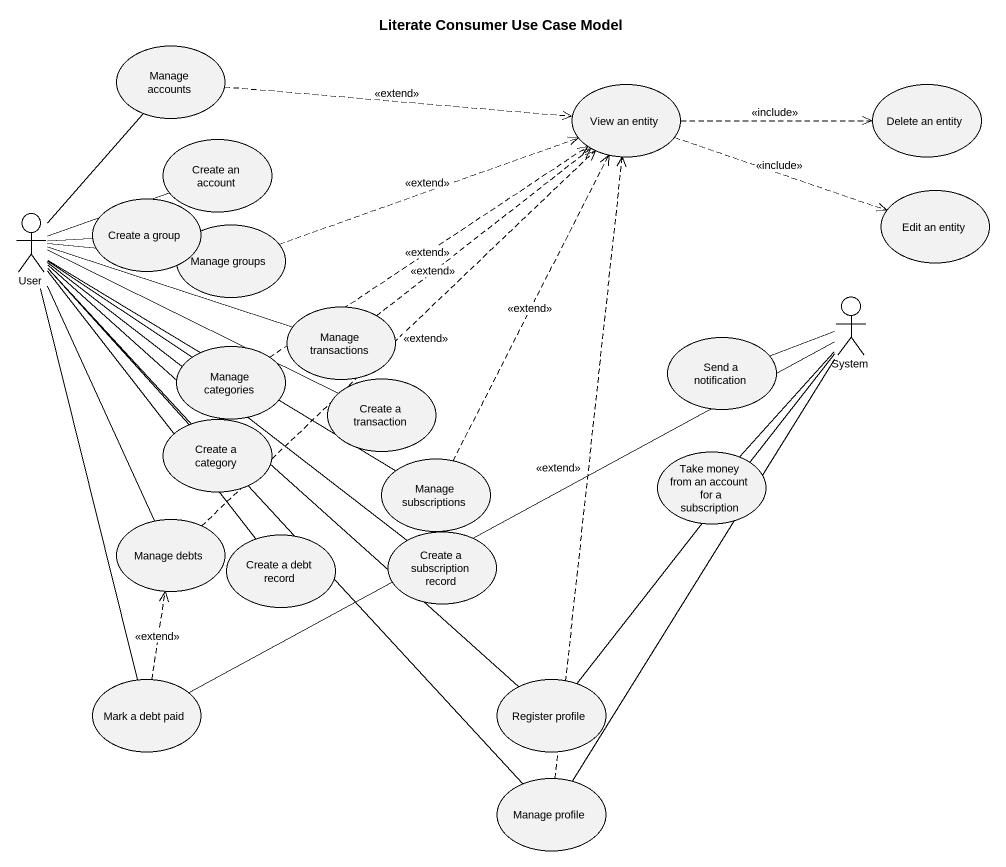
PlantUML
@startuml
title Literate Consumer Use Case Model
usecase "Manage accounts" as Manage_accounts
usecase "View an entity" as View_an_entity
usecase "Delete an entity" as Delete_an_entity
usecase "Create an account" as Create_an_account
usecase "Create a group" as Create_a_group
usecase "Edit an entity" as Edit_an_entity
actor User
usecase "Manage groups" as Manage_groups
actor System
usecase "Manage categories" as Manage_categories
usecase "Manage transactions" as Manage_transactions
usecase "Send a notification" as Send_a_notification
usecase "Create a transaction" as Create_a_transaction
usecase "Create a category" as Create_a_category
usecase "Manage subscriptions" as Manage_subscriptions
usecase "Take money from an account for a subscription" as Take_money_from_an_account
usecase "Manage debts" as Manage_debts
usecase "Create a debt record" as Create_a_debt_record
usecase "Create a subscription record" as Create_a_subscription_record
usecase "Mark a debt paid" as Mark_a_debt_paid
usecase "Register profile" as Register_profile
usecase "Manage profile" as Manage_profile
Manage_accounts .right.> View_an_entity : <<extend>>
View_an_entity .right.> Delete_an_entity : <<include>>
View_an_entity .right.> Edit_an_entity : <<include>>
User -up- Manage_accounts
User -right- Create_an_account
User -right- Create_a_group
User -right- Manage_groups
User -- Create_a_category
User -right- Manage_subscriptions
User -- Register_profile
User -- Manage_profile
Manage_groups .right.> View_an_entity : <<extend>>
System -left- Mark_a_debt_paid
System -- Register_profile
System -- Manage_profile
Manage_categories .up.> View_an_entity : <<extend>>
Manage_categories -up- User
Manage_transactions .up.> View_an_entity : <<extend>>
Manage_transactions -left- User
Send_a_notification -right- System
Create_a_transaction -left- User
Manage_subscriptions .up.> View_an_entity : <<extend>>
Take_money_from_an_account -up- System
Manage_debts .up.> View_an_entity : <<extend>>
Manage_debts -up- User
Create_a_debt_record -up- User
Create_a_subscription_record -up- User
Mark_a_debt_paid -up- User
Mark_a_debt_paid .up.> Manage_debts : <<extend>>
Manage_profile .up.> View_an_entity : <<extend>>
@enduml
